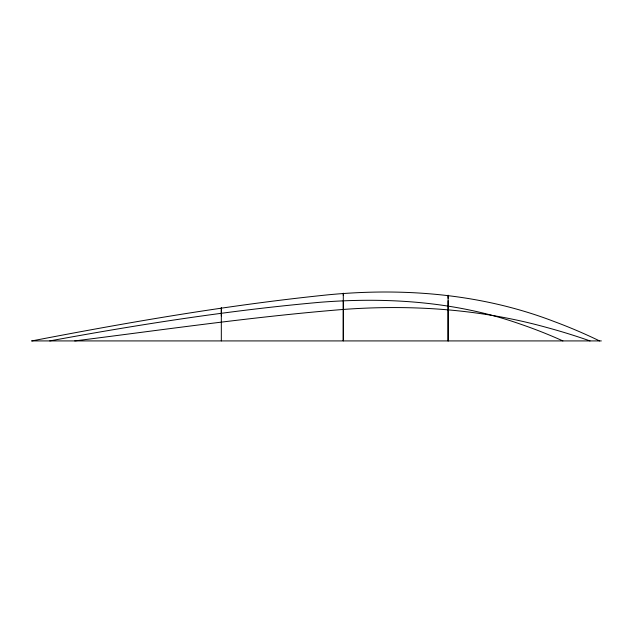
<?xml version="1.0" encoding="UTF-8"?>
<svg xmlns="http://www.w3.org/2000/svg" width="633" height="633" viewBox="0 0 633 633"><rect width="100%" height="100%" fill="white"/><g stroke="black" fill="none" stroke-linecap="round" stroke-linejoin="round"><path stroke-width="0.95" d="M221.321 340.918L221.328 309.355M221.328 308.667L221.328 307.82M343.3 293.214L343.276 340.918L343.3 300.778M448.109 300.786L448.109 340.918L448.109 295.294L448.109 298.278M31.856 340.918C129.931 322.015 228.56 304.995 327.957 294.828C404.163 287.469 482.433 293.878 554.279 321.58A509.858 509.858 0 0 1 599.562 340.918M49.77 340.918C139.363 324.452 229.55 310.312 320.314 302.257C387.823 296.98 456.955 301.609 521.157 324.381A488.201 481.99 89.4 0 1 562.895 340.918M74.749 340.918C164.169 329.682 253.445 316.666 343.3 309.442C411.497 304.441 480.708 309.062 546.746 327.483A623.489 619.462 89.9 0 1 590.019 340.918M31.65 340.918L601.35 340.918M343.3 293.364L343.3 295.516M221.328 307.867L221.328 315.867"/></g></svg>
